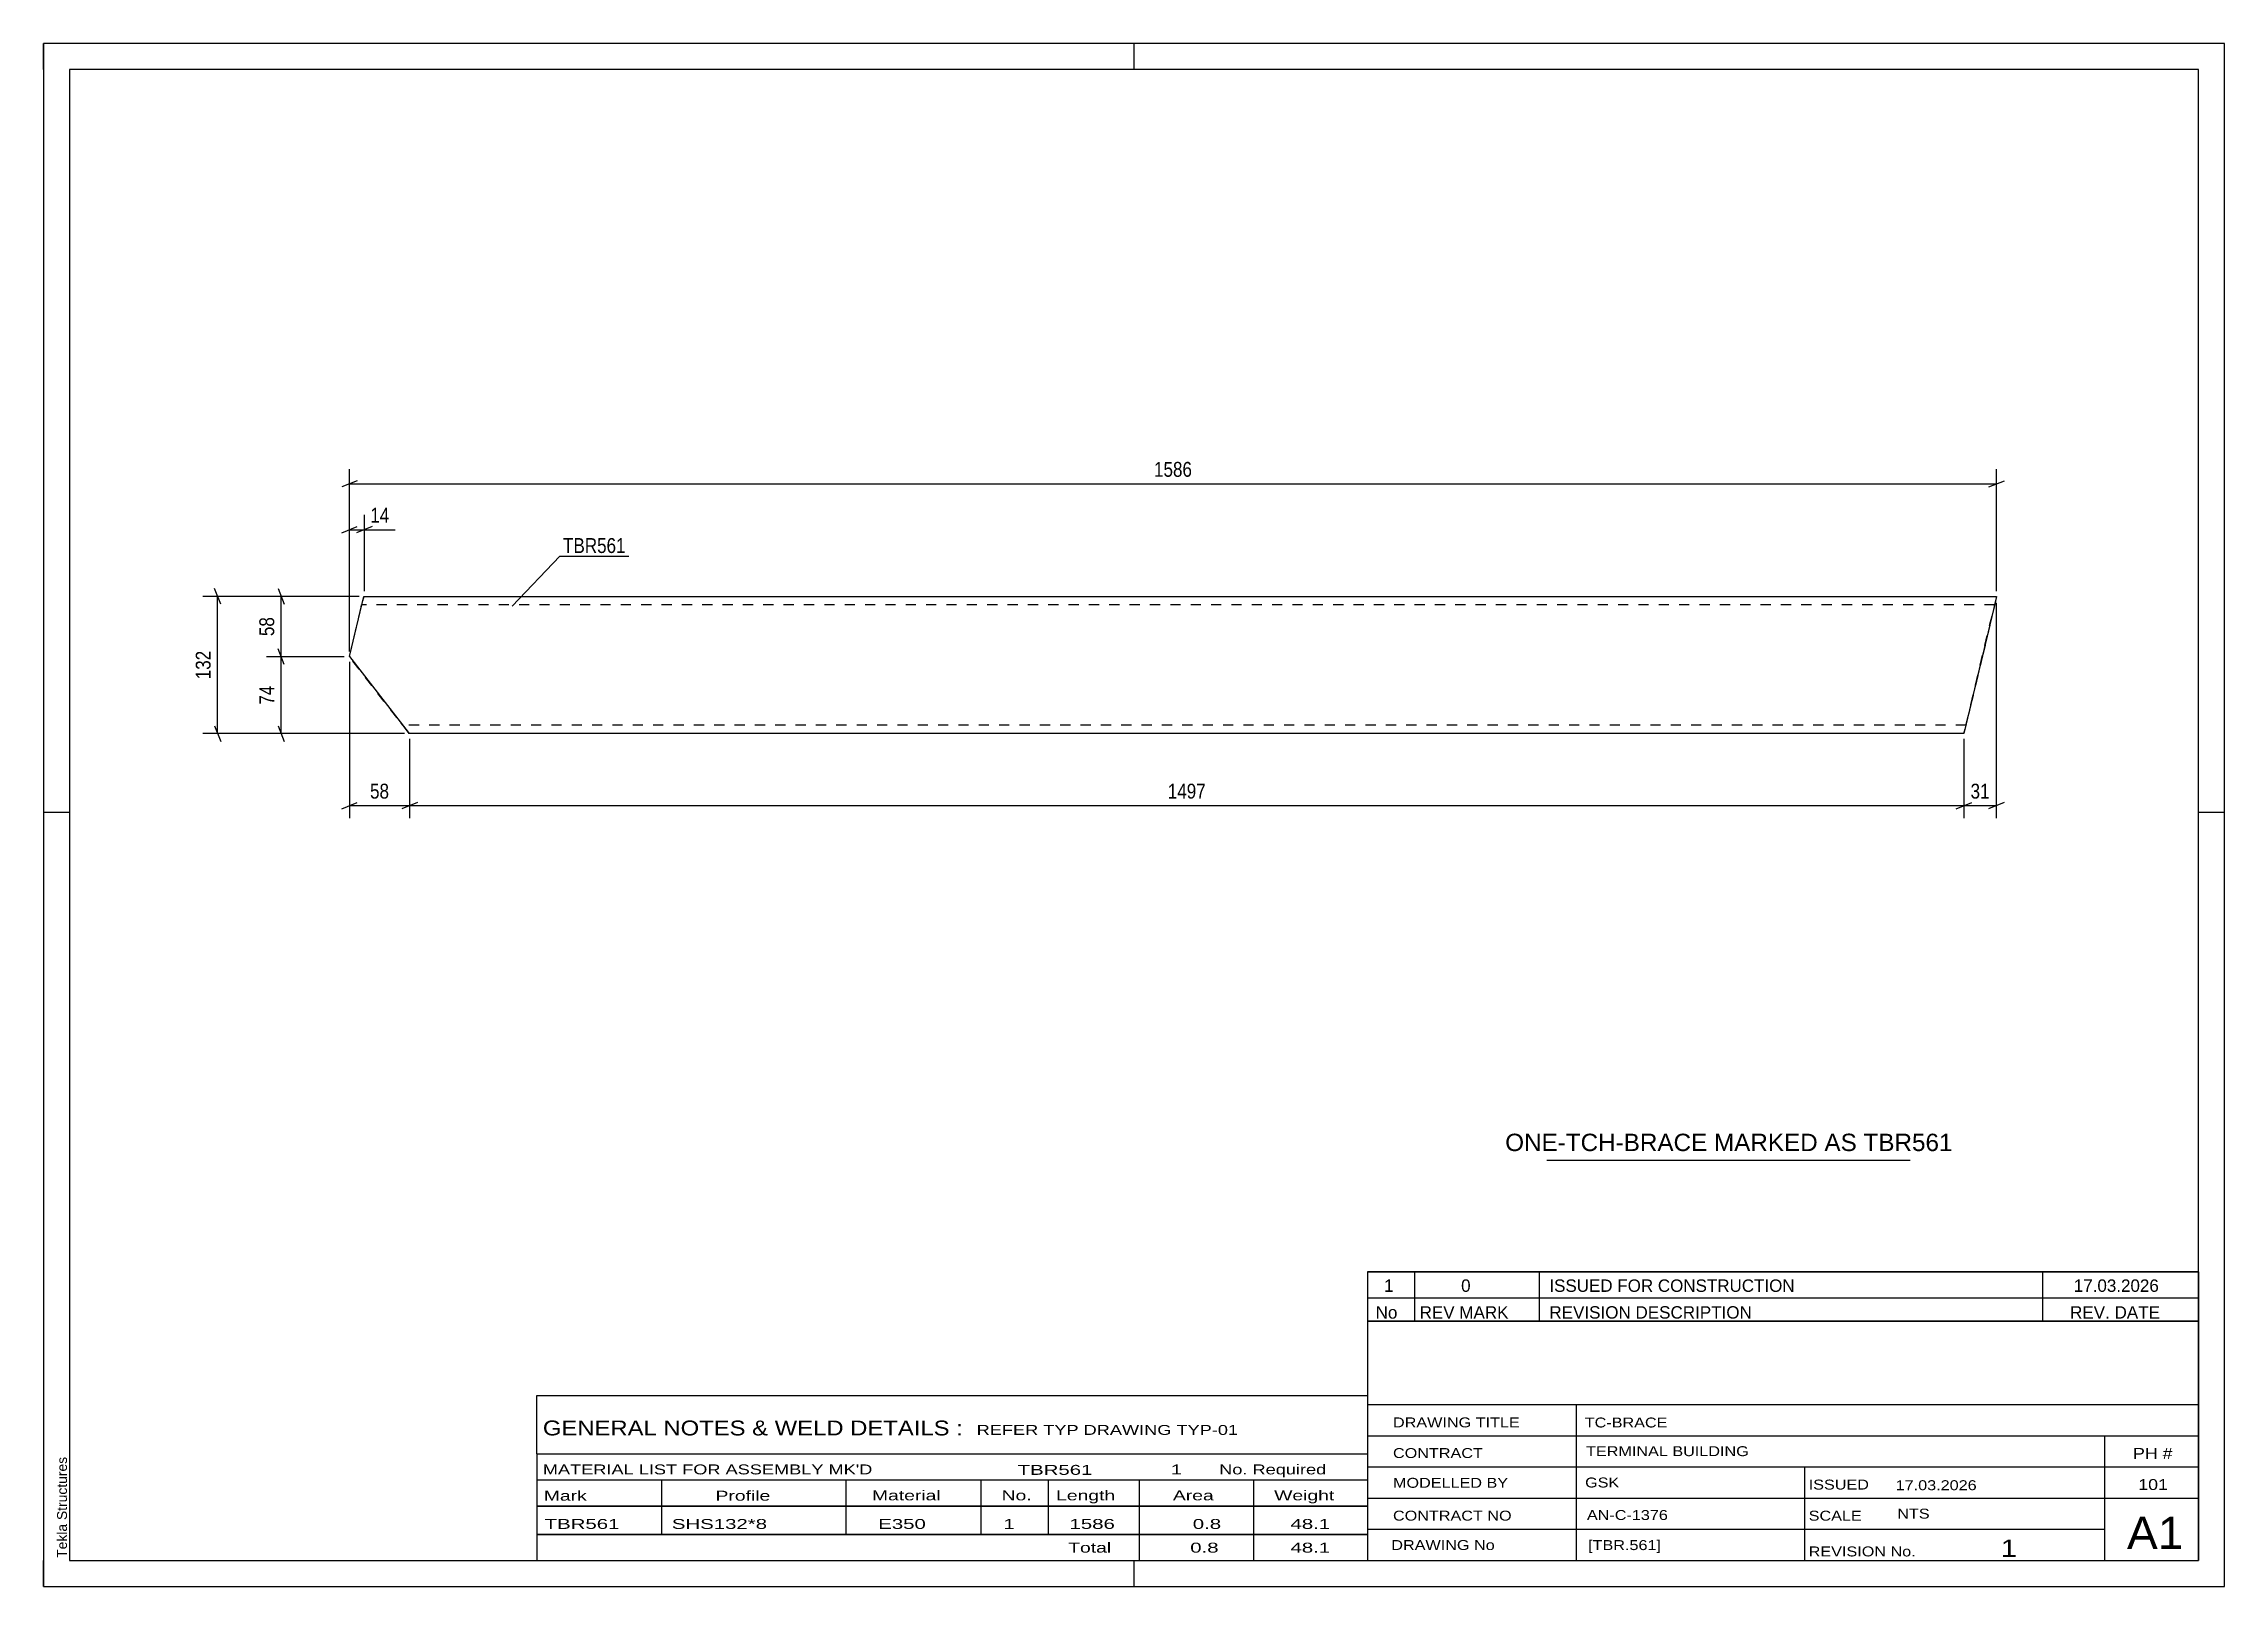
# Model space of a CAD drawing. Header units: millimetres. Extents: x 0 to 420, y 0 to 297.
import ezdxf

# ---------------------------------------------------------------- set-up
doc = ezdxf.new("R2010")
doc.units = ezdxf.units.MM
doc.linetypes.add('DXK_LINE_DOT2', pattern=[3.9198, 1.9599, -1.9599])
doc.styles.add('Arial', font='arial.ttf', dxfattribs={"height": 0.2})
doc.styles.add('Arial Narrow', font='ARIALN.TTF', dxfattribs={"height": 0.2})

# ---------------------------------------------------------------- blocks, each defined once
blk = doc.blocks.new('Unknown-582686115-1162')
at = {"color": 5, "linetype": 'Continuous'}
for p, q in [((420, 297), (0, 297)), ((0, 297), (0, 0)), ((0, 292), (0, 297)), ((210, 292), (210, 297)), ((420, 0), (420, 297)), ((415, 292), (5, 292)), ((5, 292), (5, 5)), ((415, 5), (415, 292)), ((5, 149), (0, 149)), ((420, 149), (415, 149)), ((0, 0), (0, 5)), ((5, 5), (415, 5)), ((210, 0), (210, 5)), ((0, 0), (420, 0))]:
    blk.add_line(p, q, dxfattribs=at)
at = {"color": 174, "linetype": 'Continuous', "style": 'Arial'}
blk.add_text('Tekla Structures', height=1.9102, rotation=90, dxfattribs=at).set_placement((4.5, 5.5))
blk = doc.blocks.new('Part-582686115-1956 - 1253')
at = {"color": 2, "linetype": 'Continuous'}
for p, q in [((58.88, 178.99), (61.64, 190.58)), ((61.64, 190.58), (61.64, 190.58)), ((61.64, 190.58), (376.13, 190.58)), ((375.9, 189.64), (369.84, 164.18)), ((376.07, 190.33), (375.9, 189.64)), ((376.13, 190.58), (376.07, 190.33)), ((376.13, 190.58), (376.13, 190.58)), ((58.88, 178.99), (70.23, 164.42)), ((70.23, 164.42), (70.42, 164.18)), ((70.42, 164.18), (70.42, 164.18)), ((369.84, 164.18), (70.42, 164.18)), ((369.84, 164.18), (369.84, 164.18))]:
    blk.add_line(p, q, dxfattribs=at)
at = {"color": 7, "linetype": 'DXK_LINE_DOT2'}
for p, q in [((58.88, 178.99), (61.41, 189.64)), ((61.58, 190.33), (61.41, 189.64)), ((61.64, 190.58), (61.58, 190.33)), ((376.13, 190.58), (370.06, 165.11)), ((58.88, 178.99), (61.23, 188.85)), ((58.88, 178.99), (60.87, 187.38)), ((61.17, 188.6), (61.25, 188.98)), ((61.23, 188.85), (61.25, 188.98)), ((375.75, 188.98), (61.25, 188.98)), ((375.72, 188.85), (370.22, 165.78)), ((370.25, 165.9), (375.75, 188.98)), ((375.72, 188.85), (375.74, 188.98)), ((375.75, 188.98), (375.74, 188.98)), ((70.42, 164.18), (58.88, 178.99)), ((69.17, 165.78), (68.88, 166.15)), ((370.22, 165.78), (69.17, 165.78)), ((369.84, 164.18), (369.89, 164.42)), ((369.89, 164.42), (370.06, 165.11)), ((370.22, 165.78), (370.25, 165.9))]:
    blk.add_line(p, q, dxfattribs=at)
blk = doc.blocks.new('StraightDimension-582686115-1296 - 1253')
at = {"color": 7, "linetype": 'Continuous'}
for p, q in [((57.91, 178.97), (42.91, 178.97)), ((46.36, 177.47), (45.16, 180.47)), ((45.76, 164.18), (45.76, 178.97)), ((69.49, 164.18), (42.91, 164.18)), ((45.16, 165.68), (46.36, 162.68))]:
    blk.add_line(p, q, dxfattribs=at)
at = {"color": 0}
blk.add_wipeout([(45.01, 174), (40.81, 174), (40.81, 169.14), (45.01, 169.14)], dxfattribs=at)
at = {"color": 3, "style": 'Arial Narrow'}
blk.add_text('74', height=2.863, rotation=90.0002, dxfattribs=at).set_placement((44.41, 169.74))
blk = doc.blocks.new('StraightDimension-582686115-1310 - 1253')
at = {"color": 7, "linetype": 'Continuous'}
for p, q in [((60.79, 190.58), (42.91, 190.58)), ((45.16, 192.08), (46.36, 189.08)), ((45.76, 178.97), (45.76, 190.58)), ((57.91, 178.97), (42.91, 178.97)), ((46.36, 177.47), (45.16, 180.47))]:
    blk.add_line(p, q, dxfattribs=at)
at = {"color": 0}
blk.add_wipeout([(45.01, 187.2), (40.81, 187.2), (40.81, 182.34), (45.01, 182.34)], dxfattribs=at)
at = {"color": 3, "style": 'Arial Narrow'}
blk.add_text('58', height=2.863, rotation=90.0002, dxfattribs=at).set_placement((44.41, 182.94))
blk = doc.blocks.new('StraightDimension-582686115-1370 - 1253')
at = {"color": 7, "linetype": 'Continuous'}
for p, q in [((58.91, 179.97), (58.91, 215.11)), ((376.13, 191.58), (376.13, 215.11)), ((60.41, 212.86), (57.41, 211.66)), ((58.91, 212.26), (376.13, 212.26)), ((374.63, 211.66), (377.63, 212.86))]:
    blk.add_line(p, q, dxfattribs=at)
at = {"color": 0}
blk.add_wipeout([(221.78, 213.01), (221.78, 217.21), (213.26, 217.21), (213.26, 213.01)], dxfattribs=at)
at = {"color": 3, "style": 'Arial Narrow'}
blk.add_text('1586', height=2.863, dxfattribs=at).set_placement((213.86, 213.61))
blk = doc.blocks.new('StraightDimension-582686115-1273 - 1253')
at = {"color": 7, "linetype": 'Continuous'}
for p, q in [((60.79, 190.58), (30.66, 190.58)), ((34.11, 189.08), (32.91, 192.08)), ((33.51, 164.18), (33.51, 190.58)), ((69.49, 164.18), (30.66, 164.18)), ((32.91, 165.68), (34.11, 162.68))]:
    blk.add_line(p, q, dxfattribs=at)
at = {"color": 0}
blk.add_wipeout([(32.76, 180.72), (28.56, 180.72), (28.56, 174.03), (32.76, 174.03)], dxfattribs=at)
at = {"color": 3, "style": 'Arial Narrow'}
blk.add_text('132', height=2.863, rotation=90.0002, dxfattribs=at).set_placement((32.16, 174.63))
blk = doc.blocks.new('StraightDimension-582686115-1630 - 1253')
at = {"color": 7, "linetype": 'Continuous'}
for p, q in [((58.91, 179.97), (58.91, 206.28)), ((61.79, 191.58), (61.79, 206.28)), ((57.41, 202.83), (60.41, 204.03)), ((58.91, 203.43), (61.79, 203.43)), ((63.29, 204.03), (60.29, 202.83))]:
    blk.add_line(p, q, dxfattribs=at)
at = {"color": 0}
blk.add_wipeout([(67.17, 204.18), (67.17, 208.38), (62.31, 208.38), (62.31, 204.18)], dxfattribs=at)
at = {"color": 7, "linetype": 'Continuous'}
blk.add_line((61.79, 203.43), (67.7, 203.43), dxfattribs=at)
blk.add_line((61.79, 203.43), (67.7, 203.43), dxfattribs=at)
at = {"color": 3, "style": 'Arial Narrow'}
blk.add_text('14', height=2.863, dxfattribs=at).set_placement((62.91, 204.78))
blk = doc.blocks.new('StraightDimension-582686115-1885 - 1253')
at = {"color": 7, "linetype": 'Continuous'}
for p, q in [((376.07, 189.33), (376.07, 147.91)), ((369.84, 163.18), (369.84, 147.91)), ((368.34, 149.71), (371.34, 150.91)), ((369.84, 150.31), (376.07, 150.31)), ((377.57, 150.91), (374.57, 149.71))]:
    blk.add_line(p, q, dxfattribs=at)
at = {"color": 0}
blk.add_wipeout([(375.38, 151.06), (375.38, 155.26), (370.52, 155.26), (370.52, 151.06)], dxfattribs=at)
at = {"color": 3, "style": 'Arial Narrow'}
blk.add_text('31', height=2.863, dxfattribs=at).set_placement((371.12, 151.66))
blk = doc.blocks.new('StraightDimension-582686115-1886 - 1253')
at = {"color": 7, "linetype": 'Continuous'}
for p, q in [((70.49, 163.18), (70.49, 147.91)), ((369.84, 163.18), (369.84, 147.91)), ((71.99, 150.91), (68.99, 149.71)), ((70.49, 150.31), (369.84, 150.31)), ((368.34, 149.71), (371.34, 150.91))]:
    blk.add_line(p, q, dxfattribs=at)
at = {"color": 0}
blk.add_wipeout([(224.42, 151.06), (224.42, 155.26), (215.91, 155.26), (215.91, 151.06)], dxfattribs=at)
at = {"color": 3, "style": 'Arial Narrow'}
blk.add_text('1497', height=2.863, dxfattribs=at).set_placement((216.51, 151.66))
blk = doc.blocks.new('StraightDimension-582686115-1887 - 1253')
at = {"color": 7, "linetype": 'Continuous'}
for p, q in [((58.91, 177.97), (58.91, 147.91)), ((70.49, 163.18), (70.49, 147.91)), ((57.41, 149.71), (60.41, 150.91)), ((58.91, 150.31), (70.49, 150.31)), ((71.99, 150.91), (68.99, 149.71))]:
    blk.add_line(p, q, dxfattribs=at)
at = {"color": 0}
blk.add_wipeout([(67.13, 151.06), (67.13, 155.26), (62.27, 155.26), (62.27, 151.06)], dxfattribs=at)
at = {"color": 3, "style": 'Arial Narrow'}
blk.add_text('58', height=2.863, dxfattribs=at).set_placement((62.87, 151.66))
blk = doc.blocks.new('Unknown-582686115-2073')
at = {"color": 7, "linetype": 'Continuous'}
for p, q in [((255, 51.05), (255, 5)), ((255, 51.05), (415, 51.05)), ((415, 51), (415, 5)), ((255, 35), (415, 35)), ((295.14, 35), (295.14, 5)), ((255, 29), (415, 29)), ((397, 5.05), (397, 29.05)), ((255, 23), (415, 23)), ((339.14, 23), (339.14, 5)), ((255, 17), (415, 17)), ((255, 11), (397, 11)), ((255, 5), (415, 5))]:
    blk.add_line(p, q, dxfattribs=at)
at = {"color": 7, "style": 'Arial Narrow'}
for s, height, width, p in [('DRAWING TITLE', 1.9089, 1.425378, (259.88, 30.61)), ('TC-BRACE', 1.909, 1.425378, (296.81, 30.59)), ('CONTRACT', 1.909, 1.425378, (259.88, 24.71)), ('TERMINAL BUILDING', 1.9089, 1.425378, (297.06, 25.07)), ('MODELLED BY', 1.9089, 1.425378, (259.88, 18.98)), ('GSK', 1.909, 1.425378, (296.88, 19.04)), ('ISSUED', 1.909, 1.425378, (339.94, 18.64)), ('17.03.2026', 1.909, 1.425378, (356.69, 18.52)), ('CONTRACT NO', 1.9089, 1.425378, (259.88, 12.66)), ('AN-C-1376', 1.909, 1.425378, (297.23, 12.78)), ('SCALE', 1.909, 1.425378, (339.94, 12.65)), ('A1', 6.204, 1.25, (401.24, 7.2)), ('DRAWING No', 1.909, 1.425378, (259.56, 7)), ('[TBR.561]', 1.909, 1.425378, (297.46, 6.99)), ('1', 3.34, 1.5, (376.91, 5.68)), ('REVISION No.', 1.9089, 1.425378, (339.94, 5.77))]:
    blk.add_text(s, height=height, dxfattribs=dict(at, width=width)).set_placement(p)
at = {"color": 7, "linetype": 'Continuous', "style": 'Arial Narrow'}
for s, height, width, p in [('PH #', 2.1, 1.42538, (402.4, 24.55)), ('101', 2.1, 1.42538, (403.41, 18.55)), ('NTS', 1.909, 1.425378, (357, 13.05))]:
    blk.add_text(s, height=height, dxfattribs=dict(at, width=width)).set_placement(p)
blk = doc.blocks.new('Unknown-582686115-2074')
at = {"color": 7, "linetype": 'Continuous'}
for p, q in [((255, 60.55), (415, 60.55)), ((415, 60.55), (255, 60.55)), ((255, 60.55), (255, 55.55)), ((264, 60.55), (264, 55.55)), ((288, 60.55), (288, 55.55)), ((385, 60.55), (385, 55.55)), ((415, 60.55), (415, 55.55)), ((255, 55.55), (415, 55.55)), ((255, 55.55), (255, 51.05)), ((255, 55.55), (415, 55.55)), ((264, 55.55), (264, 51.05)), ((288, 55.55), (288, 51.05)), ((385, 55.55), (385, 51.05)), ((415, 55.55), (415, 51.05)), ((415, 51.05), (255, 51.05))]:
    blk.add_line(p, q, dxfattribs=at)
at = {"color": 7, "linetype": 'Continuous', "style": 'Arial Narrow'}
for s, height, width, p in [('1', 2.39, 1.196471, (258.16, 56.7)), ('0', 2.39, 1.196471, (273, 56.7)), ('ISSUED FOR CONSTRUCTION', 2.3861, 1.196471, (290, 56.7)), ('17.03.2026', 2.386, 1.196471, (391, 56.7)), ('No', 2.386, 1.2, (256.54, 51.55)), ('REV MARK', 2.386, 1.2, (265, 51.55)), ('REVISION DESCRIPTION', 2.3861, 1.2, (290, 51.55)), ('REV. DATE', 2.386, 1.2, (390.28, 51.55))]:
    blk.add_text(s, height=height, dxfattribs=dict(at, width=width)).set_placement(p)
blk = doc.blocks.new('Unknown-582686115-2075')
at = {"color": 7, "linetype": 'Continuous'}
for p, q in [((95, 36.75), (255, 36.75)), ((95, 25.5), (95, 36.75)), ((255, 36.75), (255, 25.5)), ((95, 25.5), (255, 25.5)), ((95, 25.5), (95, 20.5)), ((255, 25.5), (255, 20.5)), ((95, 20.5), (255, 20.5)), ((95, 20.5), (95, 15.5)), ((119, 20.5), (119, 15.5)), ((154.5, 20.5), (154.5, 15.5)), ((180.5, 20.5), (180.5, 15.5)), ((193.5, 20.5), (193.5, 15.5)), ((211, 20.5), (211, 15.5)), ((233, 20.5), (233, 15.5)), ((255, 20.5), (255, 15.5)), ((95, 15.5), (255, 15.5)), ((95, 15.45), (95, 10.05)), ((95, 15.45), (255, 15.45)), ((119, 15.5), (119, 10)), ((154.5, 15.5), (154.5, 10)), ((180.5, 15.5), (180.5, 10)), ((193.5, 15.5), (193.5, 10)), ((211, 15.5), (211, 10)), ((233, 15.5), (233, 10)), ((255, 15.45), (255, 10.05)), ((95, 10.05), (255, 10.05)), ((95, 10), (255, 10)), ((95, 10), (95, 5)), ((211, 10), (211, 5)), ((233, 10), (233, 5)), ((255, 10), (255, 5)), ((95, 5), (255, 5))]:
    blk.add_line(p, q, dxfattribs=at)
at = {"color": 7, "style": 'Arial Narrow'}
for s, height, width, p in [('GENERAL NOTES & WELD DETAILS :', 2.8633, 1.4, (96.15, 29.06)), ('REFER TYP DRAWING TYP-01', 1.9089, 1.6, (179.7, 29.16)), ("MATERIAL LIST FOR ASSEMBLY MK'D", 1.9089, 1.6, (96.15, 21.56)), ('TBR561', 1.909, 1.794707, (187.59, 21.47)), ('1', 1.91, 1.794707, (217.08, 21.56)), ('No. Required', 1.9089, 1.6, (226.41, 21.56)), ('Mark', 1.909, 1.7, (96.34, 16.5)), ('Profile', 1.909, 1.7, (129.41, 16.5)), ('Material', 1.909, 1.7, (159.54, 16.56)), ('No.', 1.909, 1.7, (184.5, 16.56)), ('Length', 1.909, 1.7, (195, 16.56)), ('Area', 1.909, 1.7, (217.5, 16.56)), ('Weight', 1.909, 1.7, (237, 16.56))]:
    blk.add_text(s, height=height, dxfattribs=dict(at, width=width)).set_placement(p)
at = {"color": 7, "linetype": 'Continuous', "style": 'Arial Narrow'}
for s, height, width, p in [('TBR561', 1.909, 1.794707, (96.5, 11.06)), ('SHS132*8', 1.909, 1.794707, (121, 11.06)), ('E350', 1.909, 1.794707, (160.74, 11.06)), ('1', 1.91, 1.794707, (184.86, 11.06)), ('1586', 1.909, 1.794707, (197.58, 11.06)), ('0.8', 1.909, 1.794707, (221.32, 11.06)), ('48.1', 1.909, 1.794707, (240.14, 11.06)), ('Total', 1.909, 1.7, (197.33, 6.5)), ('0.8', 1.909, 1.794707, (220.83, 6.5)), ('48.1', 1.909, 1.794707, (240.14, 6.5))]:
    blk.add_text(s, height=height, dxfattribs=dict(at, width=width)).set_placement(p)
blk = doc.blocks.new('Unknown-582686115-2076')
at = {"color": 7, "linetype": 'Continuous'}
blk.add_line((289.5, 82.05), (359.5, 82.05), dxfattribs=at)
at = {"color": 7, "style": 'Arial'}
blk.add_text('ONE-TCH-BRACE MARKED AS TBR561', height=3.3428, dxfattribs=at).set_placement((281.49, 83.8))
blk = doc.blocks.new('Mark-582686115-1961 - 1253')
at = {"color": 0}
blk.add_wipeout([(112.09, 198.94), (112.09, 201.94), (100.04, 201.94), (100.04, 198.94)], dxfattribs=at)
blk.add_wipeout([(112.09, 198.94), (112.09, 201.94), (100.04, 201.94), (100.04, 198.94)], dxfattribs=at)
at = {"color": 30, "linetype": 'Continuous'}
for p, q in [((90.21, 188.69), (99.44, 198.34)), ((99.44, 198.34), (112.69, 198.34))]:
    blk.add_line(p, q, dxfattribs=at)
at = {"color": 3, "style": 'Arial Narrow'}
blk.add_text('TBR561', height=2.863, dxfattribs=at).set_placement((100.04, 198.94))

msp = doc.modelspace()

# ---------------------------------------------------------------- block references
for name in ['Unknown-582686115-1162', 'Part-582686115-1956 - 1253', 'Unknown-582686115-2076', 'Unknown-582686115-2074', 'Unknown-582686115-2073', 'Unknown-582686115-2075']:
    msp.add_blockref(name, (0, 0))

# ---------------------------------------------------------------- next in the draw order: block references
msp.add_blockref('StraightDimension-582686115-1296 - 1253', (0, 0))

# ---------------------------------------------------------------- next in the draw order: block references
msp.add_blockref('StraightDimension-582686115-1310 - 1253', (0, 0))

# ---------------------------------------------------------------- next in the draw order: block references
msp.add_blockref('StraightDimension-582686115-1370 - 1253', (0, 0))

# ---------------------------------------------------------------- next in the draw order: block references
for name in ['Mark-582686115-1961 - 1253', 'StraightDimension-582686115-1273 - 1253', 'StraightDimension-582686115-1885 - 1253']:
    msp.add_blockref(name, (0, 0))

# ---------------------------------------------------------------- next in the draw order: block references
for name in ['StraightDimension-582686115-1630 - 1253', 'StraightDimension-582686115-1886 - 1253']:
    msp.add_blockref(name, (0, 0))

# ---------------------------------------------------------------- next in the draw order: block references
msp.add_blockref('StraightDimension-582686115-1887 - 1253', (0, 0))

doc.saveas('drawing.dxf')
